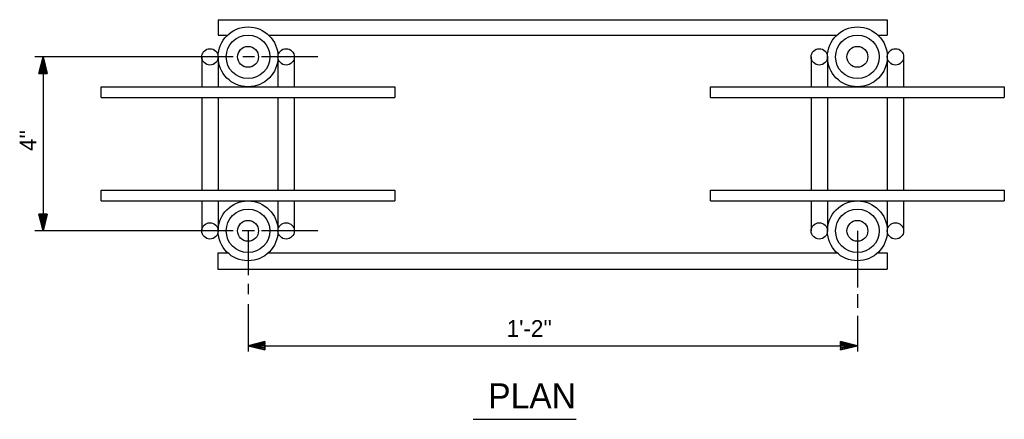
# Model space of a CAD drawing. Extents: x 0 to 331, y 0 to 241.
# Drawn here: x 192.9 to 266.4, y 72.5 to 102.3 of the extents above; entities that cross this region are included whole.
import ezdxf

# ---------------------------------------------------------------- set-up
doc = ezdxf.new("R2010")
doc.units = 0
for name, color, linetype in [('Arrowhead Terminators', 7, 'Continuous'), ('Dimension Lines', 7, 'Continuous'), ('Mis Center Lines', 7, 'Continuous'), ('Miscellaneous Lines', 7, 'Continuous'), ('Text', 7, 'Continuous')]:
    doc.layers.add(name, color=color, linetype=linetype)

msp = doc.modelspace()

# ---------------------------------------------------------------- linework, layer by layer
at = {"layer": 'Arrowhead Terminators'}
for points in [[(194.637, 98.298), (194.574, 98.298), (194.637, 99.548), (194.512, 98.298), (194.449, 98.298), (194.637, 99.548), (194.387, 98.298), (194.324, 98.298), (194.637, 99.548), (194.949, 98.298), (194.887, 98.298), (194.637, 99.548), (194.824, 98.298), (194.762, 98.298), (194.637, 99.548), (194.699, 98.298), (194.324, 98.298), (194.949, 98.298), (194.637, 99.548), (194.324, 98.298)], [(194.637, 87.804), (194.699, 87.804), (194.637, 86.554), (194.762, 87.804), (194.824, 87.804), (194.637, 86.554), (194.887, 87.804), (194.949, 87.804), (194.637, 86.554), (194.324, 87.804), (194.387, 87.804), (194.637, 86.554), (194.449, 87.804), (194.512, 87.804), (194.637, 86.554), (194.574, 87.804), (194.949, 87.804), (194.324, 87.804), (194.637, 86.554), (194.949, 87.804)], [(211.192, 77.982), (211.192, 77.92), (209.942, 77.982), (211.192, 77.857), (211.192, 77.795), (209.942, 77.982), (211.192, 77.732), (211.192, 77.67), (209.942, 77.982), (211.192, 78.295), (211.192, 78.232), (209.942, 77.982), (211.192, 78.17), (211.192, 78.107), (209.942, 77.982), (211.192, 78.045), (211.192, 77.67), (211.192, 78.295), (209.942, 77.982), (211.192, 77.67)], [(254.18, 77.982), (254.18, 78.045), (255.43, 77.982), (254.18, 78.107), (254.18, 78.17), (255.43, 77.982), (254.18, 78.232), (254.18, 78.295), (255.43, 77.982), (254.18, 77.67), (254.18, 77.732), (255.43, 77.982), (254.18, 77.795), (254.18, 77.857), (255.43, 77.982), (254.18, 77.92), (254.18, 78.295), (254.18, 77.67), (255.43, 77.982), (254.18, 78.295)]]:
    msp.add_lwpolyline(points, dxfattribs=at)
at = {"layer": 'Dimension Lines'}
for p, q in [((194.637, 99.548), (194.637, 86.554)), ((209.942, 77.982), (255.43, 77.982)), ((226.75, 72.484), (234.443, 72.484))]:
    msp.add_line(p, q, dxfattribs=at)
at = {"layer": 'Mis Center Lines'}
for p, q in [((208.829, 99.548), (194.018, 99.548)), ((210.429, 99.548), (209.55, 99.548)), ((215.15, 99.548), (210.949, 99.548)), ((208.829, 86.554), (194.018, 86.554)), ((210.429, 86.554), (209.509, 86.554)), ((209.942, 86.554), (209.942, 83.252)), ((215.15, 86.554), (210.949, 86.554)), ((255.43, 86.554), (255.43, 82.336)), ((209.942, 82.598), (209.942, 81.838)), ((255.43, 81.82), (255.43, 80.813)), ((209.942, 81.081), (209.942, 77.548)), ((255.43, 80.21), (255.43, 77.548))]:
    msp.add_line(p, q, dxfattribs=at)
at = {"layer": 'Miscellaneous Lines'}
for p, q in [((207.708, 102.323), (257.663, 102.323)), ((207.708, 102.323), (207.708, 101.174)), ((257.663, 102.323), (257.663, 101.174)), ((207.708, 101.174), (208.411, 101.174)), ((211.473, 101.174), (253.899, 101.174)), ((256.961, 101.174), (257.663, 101.174)), ((206.488, 99.548), (206.488, 97.314)), ((207.708, 99.548), (207.708, 97.314)), ((212.175, 99.548), (212.175, 97.314)), ((213.396, 99.548), (213.396, 97.314)), ((251.976, 99.548), (251.976, 97.314)), ((253.196, 99.548), (253.196, 97.314)), ((257.663, 99.548), (257.663, 97.314)), ((258.884, 99.548), (258.884, 97.314)), ((198.974, 97.314), (220.909, 97.314)), ((198.974, 96.504), (198.974, 97.314)), ((220.909, 97.314), (220.909, 96.504)), ((244.462, 97.314), (266.397, 97.314)), ((244.462, 96.504), (244.462, 97.314)), ((266.397, 97.314), (266.397, 96.504)), ((198.974, 96.504), (220.909, 96.504)), ((206.488, 96.504), (206.488, 89.597)), ((207.708, 96.504), (207.708, 89.597)), ((212.175, 96.504), (212.175, 89.597)), ((213.396, 96.504), (213.396, 89.597)), ((244.462, 96.504), (266.397, 96.504)), ((251.976, 96.504), (251.976, 89.597)), ((253.196, 96.504), (253.196, 89.597)), ((257.663, 96.504), (257.663, 89.597)), ((258.884, 96.504), (258.884, 89.597)), ((198.974, 89.597), (220.909, 89.597)), ((198.974, 88.787), (198.974, 89.597)), ((220.909, 89.597), (220.909, 88.787)), ((244.462, 89.597), (266.397, 89.597)), ((244.462, 88.787), (244.462, 89.597)), ((266.397, 89.597), (266.397, 88.787)), ((198.974, 88.787), (220.909, 88.787)), ((206.488, 88.787), (206.488, 86.554)), ((207.708, 88.787), (207.708, 86.554)), ((212.175, 88.787), (212.175, 86.554)), ((213.396, 88.787), (213.396, 86.554)), ((244.462, 88.787), (266.397, 88.787)), ((251.976, 88.787), (251.976, 86.554)), ((253.196, 88.787), (253.196, 86.554)), ((257.663, 88.787), (257.663, 86.554)), ((258.884, 88.787), (258.884, 86.554)), ((207.68, 84.927), (207.68, 83.707)), ((207.68, 84.927), (208.411, 84.927)), ((211.473, 84.927), (253.899, 84.927)), ((256.961, 84.927), (257.663, 84.927)), ((257.663, 84.927), (257.663, 83.707)), ((207.68, 83.707), (257.663, 83.707))]:
    msp.add_line(p, q, dxfattribs=at)
for centre, radius in [((209.942, 99.548), 2.234), ((255.43, 99.548), 2.234), ((209.942, 99.548), 1.626), ((255.43, 99.548), 1.626), ((207.098, 99.548), 0.61), ((209.942, 99.548), 0.78), ((212.786, 99.548), 0.61), ((252.586, 99.548), 0.61), ((255.43, 99.548), 0.78), ((258.274, 99.548), 0.61), ((209.942, 86.554), 2.234), ((255.43, 86.554), 2.234), ((209.942, 86.554), 1.626), ((255.43, 86.554), 1.626), ((207.098, 86.554), 0.61), ((209.942, 86.554), 0.78), ((212.786, 86.554), 0.61), ((252.586, 86.554), 0.61), ((255.43, 86.554), 0.78), ((258.274, 86.554), 0.61)]:
    msp.add_circle(centre, radius, dxfattribs=at)

# ---------------------------------------------------------------- texts
at = {"layer": 'Text'}
msp.add_text("4''", height=1.25, rotation=90, dxfattribs=at).set_placement((194.145, 92.518))
for s, height, p in [("1'-2''", 1.25, (229.253, 78.639)), ('PLAN', 1.875, (227.872, 73.292))]:
    msp.add_text(s, height=height, dxfattribs=at).set_placement(p)

doc.saveas('drawing.dxf')
